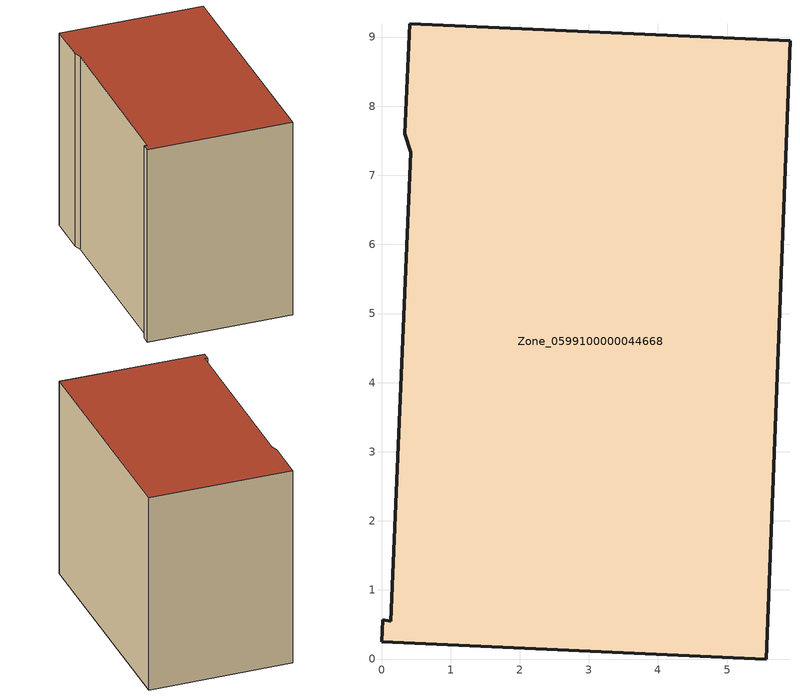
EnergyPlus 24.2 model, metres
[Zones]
Zone_0599100000044668
 floor ground (C_G): 0.41,9.19 5.91,8.95 5.57,0 0,0.25 0.01,0.57 0.14,0.55 0.42,7.33 0.34,7.6 z1.07
 wall outside (C_F): 5.91,8.95 0.41,9.19 0.34,7.6 0.42,7.33 0.14,0.55 0.01,0.57 0,0.25 5.57,0 5.91,8.95 z1.07:9.04
 roof outside (C_R): 0.42,7.33 0.14,0.55 0.01,0.57 0,0.25 5.57,0 5.91,8.95 0.41,9.19 0.34,7.6 z9.04
[BUILDING]
Pand.0599100000044668: North Axis=0; Terrain=City; Loads Convergence Tolerance Value=0.04; Temperature Convergence Tolerance Value=0.4; Solar Distribution=FullExterior; Maximum Number of Warmup Days=25; Minimum Number of Warmup Days=1
[Site:Location]
Rotterdam.The.Hague.AP_ZH_NLD Design_Conditions: Latitude=51.96; Longitude=4.45; Time Zone=1; Elevation=-4.5
[SITE:GROUNDTEMPERATURE:BUILDINGSURFACE]
18, 18, 18, 18, 18, 18, 18, 18, 18, 18, 18, 18
[MATERIAL] Thermal Absorptance=0.9; Solar Absorptance=0.7; Visible Absorptance=0.7
Name | Roughness | Thickness | Conductivity | Density | Specific Heat
G.TI.1975-1991 | MediumSmooth | 0.15 | 0.288461 | 540 | 1210
F.TI.1975-1991 | Rough | 0.3 | 0.230769 | 1920 | 840
R.TI.1975-1991 | MediumRough | 0.2 | 0.153846 | 1500 | 1000
[CONSTRUCTION]
C_G: G.TI.1975-1991
C_F: F.TI.1975-1991
C_R: R.TI.1975-1991
[ZONE]
Zone_0599100000044668: Type=1; Multiplier=1; Ceiling Height=Autocalculate; Volume=Autocalculate; Floor Area=autocalculate; Part of Total Floor Area=Yes
[ZONEINFILTRATION:DESIGNFLOWRATE]
Infil_Zone_0599100000044668: Zone or ZoneList or Space or SpaceList=Zone_0599100000044668; Schedule=AlwaysOn; Design Flow Rate Calculation Method=Flow/Area; Flow Rate per Floor Area=0.003; Constant Term Coefficient=1; Temperature Term Coefficient=0; Velocity Term Coefficient=0; Velocity Squared Term Coefficient=0
[HVACTEMPLATE:ZONE:IDEALLOADSAIRSYSTEM]
Zone_0599100000044668: Maximum Heating Supply Air Temperature=50; Minimum Cooling Supply Air Temperature=13; Maximum Heating Supply Air Humidity Ratio=0.0156; Minimum Cooling Supply Air Humidity Ratio=0.0077; Heating Limit=NoLimit; Cooling Limit=NoLimit; Dehumidification Control Type=ConstantSensibleHeatRatio; Cooling Sensible Heat Ratio=0.7; Dehumidification Setpoint=60; Humidification Control Type=None; Humidification Setpoint=30; Outdoor Air Method=None; Outdoor Air Flow Rate per Person=0.00944; Outdoor Air Flow Rate per Zone Floor Area=0; Outdoor Air Flow Rate per Zone=0; Demand Controlled Ventilation Type=None; Outdoor Air Economizer Type=NoEconomizer; Heat Recovery Type=None; Sensible Heat Recovery Effectiveness=0.7; Latent Heat Recovery Effectiveness=0.65
[ZONECONTROL:THERMOSTAT]
ThermostatControl_Zone_0599100000044668: Zone or ZoneList=Zone_0599100000044668; Control Type Schedule=DualSetpointControlType; Control 1=Thermostat_Zone_0599100000044668; Temperature Difference Between Cutout And Setpoint=0
[THERMOSTATSETPOINT:DUALSETPOINT]
Thermostat_Zone_0599100000044668: Heating Setpoint Temperature Schedule=HeatingSetpoint_Zone_0599100000044668; Cooling Setpoint Temperature Schedule=CoolingSetpoint_Zone_0599100000044668
[SCHEDULE:COMPACT]
HeatingSetpoint_Zone_0599100000044668: Through: 12/31, For: AllDays, Until: 24:00, 21
CoolingSetpoint_Zone_0599100000044668: Through: 12/31, For: AllDays, Until: 24:00, 24
DualSetpointControlType: Through: 12/31, For: AllDays, Until: 24:00, 4
AlwaysOn: Through: 12/31, For: AllDays, Until: 24:00, 1
